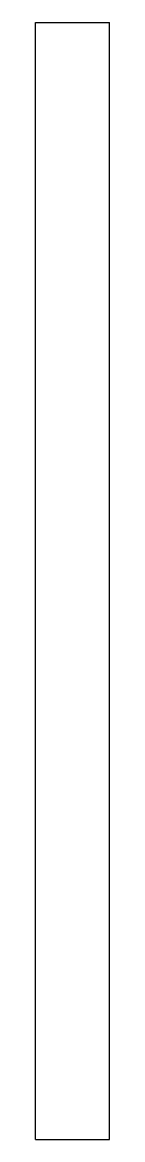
# Model space of a CAD drawing. Header units: millimetres. Extents: x -5 to 0, y -30.5 to 44.6.
import ezdxf

# ---------------------------------------------------------------- set-up
doc = ezdxf.new("R2010")
doc.units = ezdxf.units.MM

msp = doc.modelspace()

# ---------------------------------------------------------------- linework, layer by layer
at = {"color": 7, "linetype": 'Continuous', "lineweight": 25}
for p, q in [((-5, -30.465), (-5, 44.62)), ((-5, 44.62), (0, 44.62)), ((0, -30.465), (0, 44.62)), ((-5, -30.465), (0, -30.465))]:
    msp.add_line(p, q, dxfattribs=at)

doc.saveas('drawing.dxf')
